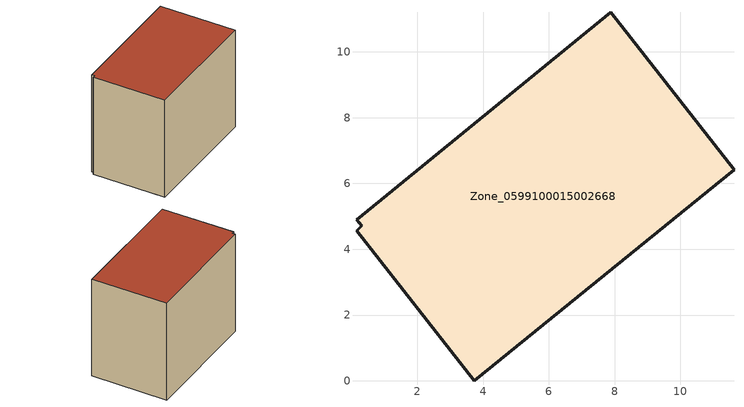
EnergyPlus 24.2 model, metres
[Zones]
Zone_0599100015002668
 floor ground (C_G): 0.31,4.71 0.16,4.9 7.88,11.21 11.63,6.42 3.73,0 0.15,4.57 z0.88
 wall outside (C_F): 3.73,0 11.63,6.42 7.88,11.21 0.16,4.9 0.31,4.71 0.15,4.57 3.73,0 z0.88:9.01
 roof outside (C_R): 0.31,4.71 0.15,4.57 3.73,0 11.63,6.42 7.88,11.21 0.16,4.9 z9.01
[BUILDING]
Pand.0599100015002668: North Axis=0; Terrain=City; Loads Convergence Tolerance Value=0.04; Temperature Convergence Tolerance Value=0.4; Solar Distribution=FullExterior; Maximum Number of Warmup Days=25; Minimum Number of Warmup Days=1
[Site:Location]
Rotterdam.The.Hague.AP_ZH_NLD Design_Conditions: Latitude=51.96; Longitude=4.45; Time Zone=1; Elevation=-4.5
[SITE:GROUNDTEMPERATURE:BUILDINGSURFACE]
18, 18, 18, 18, 18, 18, 18, 18, 18, 18, 18, 18
[MATERIAL] Thermal Absorptance=0.9; Solar Absorptance=0.7; Visible Absorptance=0.7
Name | Roughness | Thickness | Conductivity | Density | Specific Heat
G.TI.1965-1974 | MediumSmooth | 0.15 | 0.882353 | 540 | 1210
F.TI.1965-1974 | Rough | 0.3 | 0.697674 | 1920 | 840
R.TI.1965-1974 | MediumRough | 0.2 | 0.232558 | 1500 | 1000
[CONSTRUCTION]
C_G: G.TI.1965-1974
C_F: F.TI.1965-1974
C_R: R.TI.1965-1974
[ZONE]
Zone_0599100015002668: Type=1; Multiplier=1; Ceiling Height=Autocalculate; Volume=Autocalculate; Floor Area=autocalculate; Part of Total Floor Area=Yes
[ZONEINFILTRATION:DESIGNFLOWRATE]
Infil_Zone_0599100015002668: Zone or ZoneList or Space or SpaceList=Zone_0599100015002668; Schedule=AlwaysOn; Design Flow Rate Calculation Method=Flow/Area; Flow Rate per Floor Area=0.003; Constant Term Coefficient=1; Temperature Term Coefficient=0; Velocity Term Coefficient=0; Velocity Squared Term Coefficient=0
[HVACTEMPLATE:ZONE:IDEALLOADSAIRSYSTEM]
Zone_0599100015002668: Maximum Heating Supply Air Temperature=50; Minimum Cooling Supply Air Temperature=13; Maximum Heating Supply Air Humidity Ratio=0.0156; Minimum Cooling Supply Air Humidity Ratio=0.0077; Heating Limit=NoLimit; Cooling Limit=NoLimit; Dehumidification Control Type=ConstantSensibleHeatRatio; Cooling Sensible Heat Ratio=0.7; Dehumidification Setpoint=60; Humidification Control Type=None; Humidification Setpoint=30; Outdoor Air Method=None; Outdoor Air Flow Rate per Person=0.00944; Outdoor Air Flow Rate per Zone Floor Area=0; Outdoor Air Flow Rate per Zone=0; Demand Controlled Ventilation Type=None; Outdoor Air Economizer Type=NoEconomizer; Heat Recovery Type=None; Sensible Heat Recovery Effectiveness=0.7; Latent Heat Recovery Effectiveness=0.65
[ZONECONTROL:THERMOSTAT]
ThermostatControl_Zone_0599100015002668: Zone or ZoneList=Zone_0599100015002668; Control Type Schedule=DualSetpointControlType; Control 1=Thermostat_Zone_0599100015002668; Temperature Difference Between Cutout And Setpoint=0
[THERMOSTATSETPOINT:DUALSETPOINT]
Thermostat_Zone_0599100015002668: Heating Setpoint Temperature Schedule=HeatingSetpoint_Zone_0599100015002668; Cooling Setpoint Temperature Schedule=CoolingSetpoint_Zone_0599100015002668
[SCHEDULE:COMPACT]
HeatingSetpoint_Zone_0599100015002668: Through: 12/31, For: AllDays, Until: 24:00, 21
CoolingSetpoint_Zone_0599100015002668: Through: 12/31, For: AllDays, Until: 24:00, 24
DualSetpointControlType: Through: 12/31, For: AllDays, Until: 24:00, 4
AlwaysOn: Through: 12/31, For: AllDays, Until: 24:00, 1
